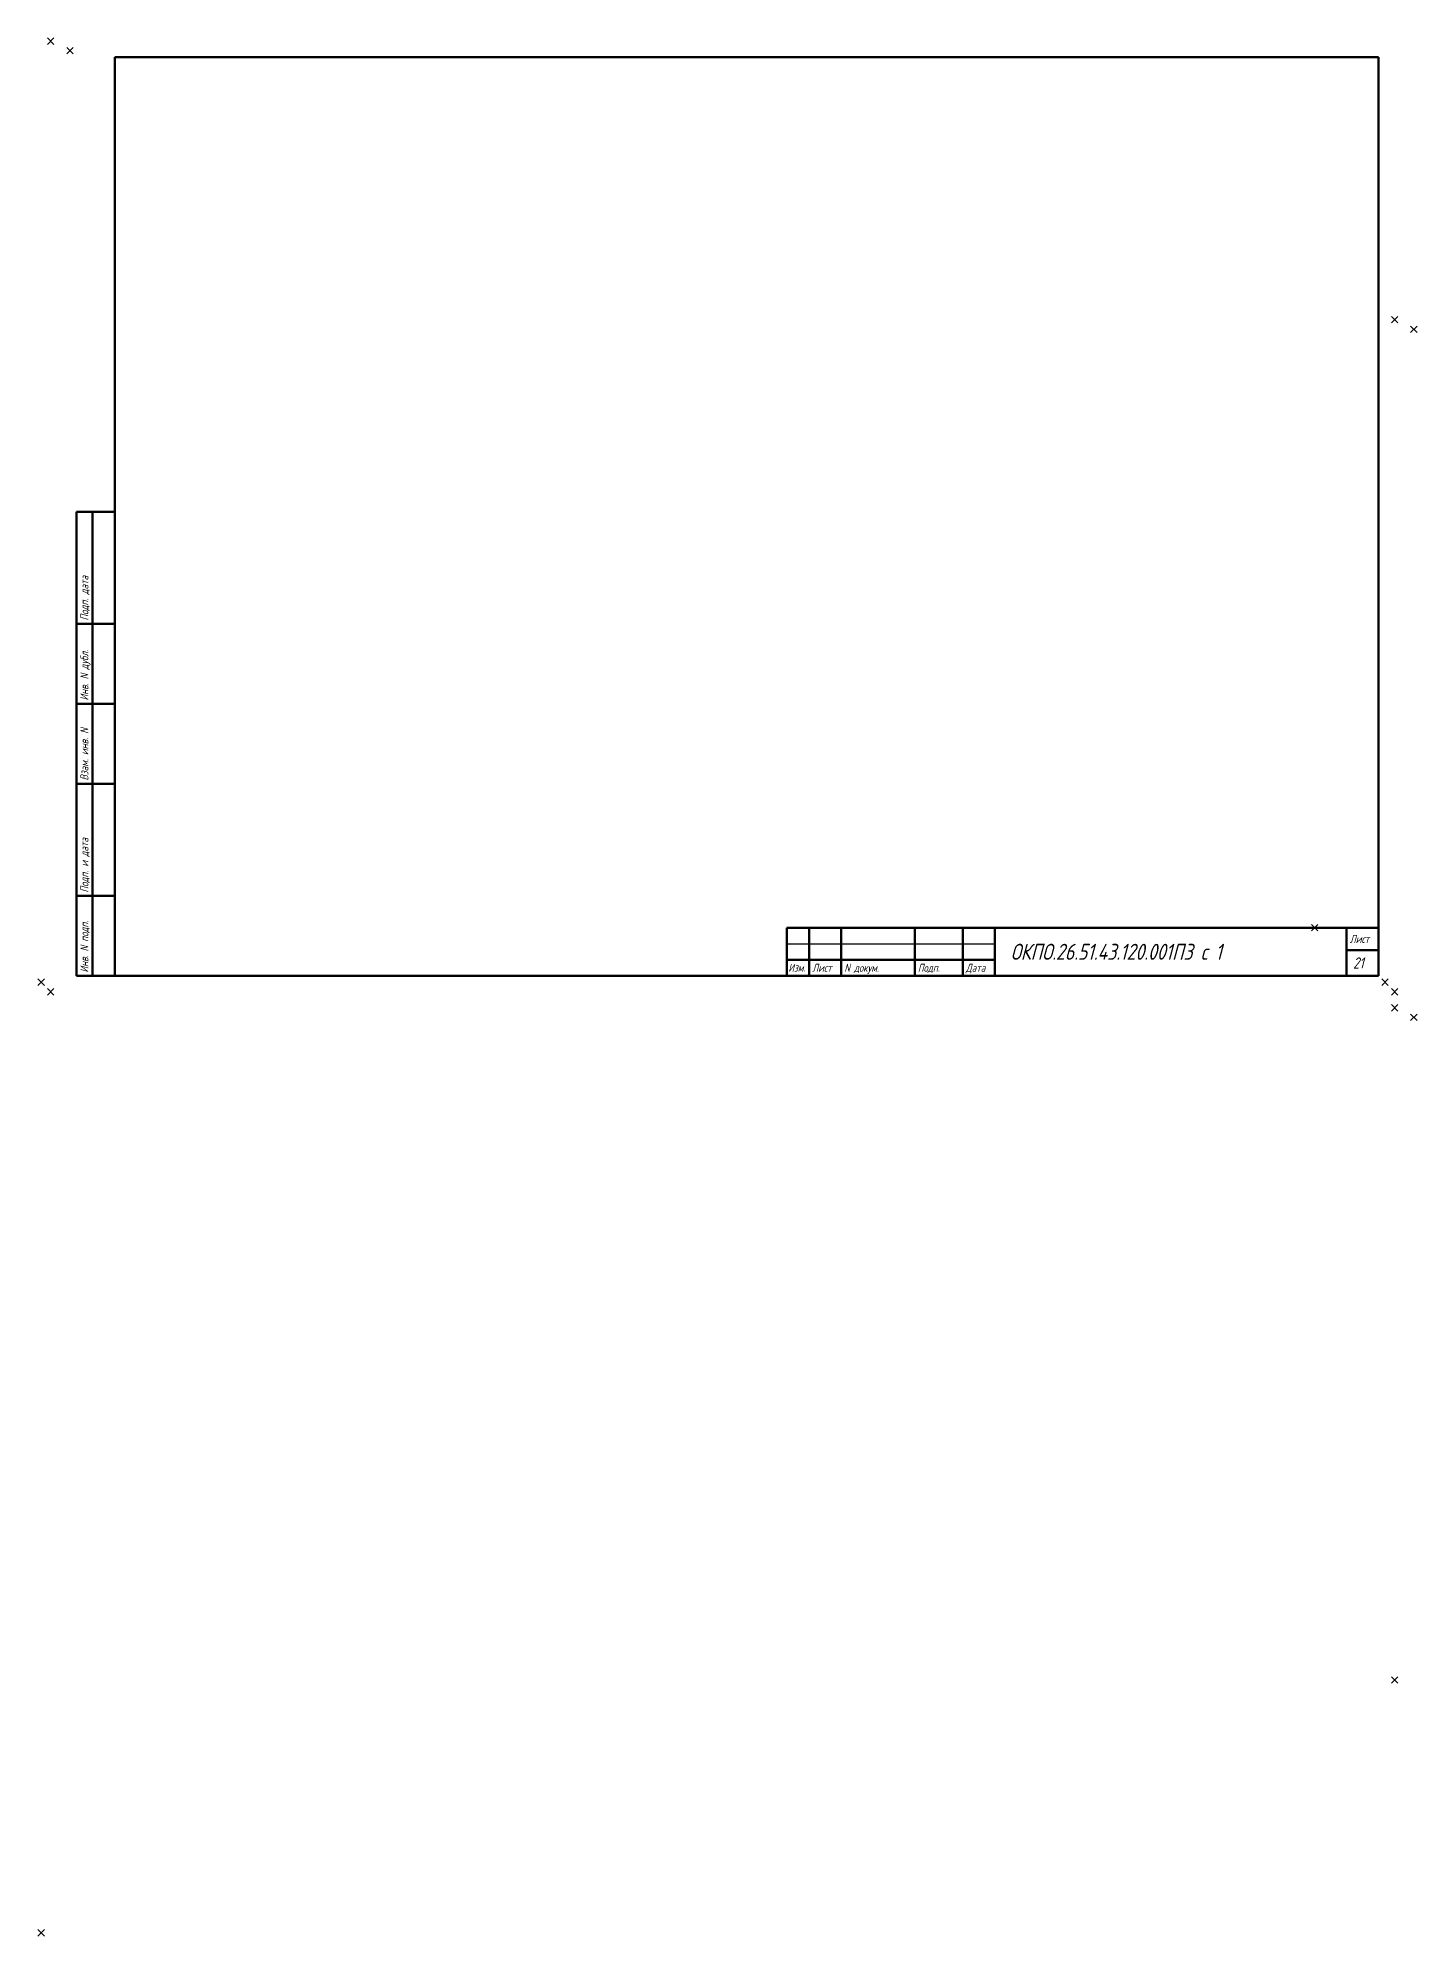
# Model space of a CAD drawing. Header units: inches. Extents: x -205 to 1978, y -595 to 1.
# Drawn here: x 416 to 847, y -592 to 1 of the extents above; entities that cross this region are included whole.
import ezdxf

# ---------------------------------------------------------------- set-up
doc = ezdxf.new("R2010")
doc.units = ezdxf.units.IN
doc.header["$MEASUREMENT"] = 0
doc.header["$PDMODE"] = 3
doc.header["$PDSIZE"] = -2
for name, color, linetype, lineweight in [('Layer1', 1, 'Continuous', 53), ('Layer3', 3, 'Continuous', 30), ('Layer4', 4, 'Continuous', 25), ('Layer5', 6, 'Continuous', 35), ('Layer6', 7, 'Continuous', 53)]:
    doc.layers.add(name, color=color, linetype=linetype, lineweight=lineweight)
doc.layers.add('Layer2', color=2, linetype='Continuous', plot=False)
doc.styles.add('2.5', font='gost.shx', dxfattribs={"oblique": 15, "height": 2.5})
doc.styles.add('3.5', font='gost.shx', dxfattribs={"oblique": 15, "height": 3.5})
doc.styles.add('5', font='gost.shx', dxfattribs={"oblique": 15, "height": 5})

msp = doc.modelspace()

# ---------------------------------------------------------------- linework, layer by layer
at = {"layer": 'Layer1'}
for p, q in [((440, -5), (835, -5)), ((440, -292), (440, -5)), ((835, -5), (835, -292)), ((440, -147), (428, -147)), ((428, -147), (428, -292)), ((433, -292), (433, -147)), ((428, -182), (440, -182)), ((428, -207), (440, -207)), ((428, -232), (440, -232)), ((428, -267), (440, -267)), ((650, -277), (835, -277)), ((650, -277), (650, -292)), ((657, -277), (657, -292)), ((667, -277), (667, -292)), ((690, -277), (690, -292)), ((705, -277), (705, -292)), ((715, -277), (715, -292)), ((825, -277), (825, -292)), ((835, -284), (825, -284)), ((650, -287), (715, -287)), ((835, -292), (428, -292))]:
    msp.add_line(p, q, dxfattribs=at)
at = {"layer": 'Layer2'}
for p in [(420, 0), (426, -3), (840, -87), (846, -90), (815, -277), (417, -294), (420, -297), (837, -294), (840, -297), (840, -302), (846, -305), (840, -512), (417, -591)]:
    msp.add_point(p, dxfattribs=at)
at = {"layer": 'Layer3'}
msp.add_line((650, -282), (715, -282), dxfattribs=at)

# ---------------------------------------------------------------- texts
at = {"layer": 'Layer4', "style": '2.5', "oblique": 15}
for s, p in [('Подп. дата', (431.75, -181)), ('Инв. N дубл.', (431.75, -206)), ('Взам. инв. N', (431.75, -231)), ('Подп. и дата', (431.75, -266)), ('Инв. N подп.', (431.75, -291))]:
    msp.add_text(s, height=2.5, rotation=90, dxfattribs=at).set_placement(p)
for s, p in [('Лист', (826, -281.75)), ('Изм.', (650.5, -290.75)), ('Лист', (658, -290.75)), ('N докум.', (668, -290.75)), ('Подп.', (691, -290.75)), ('Дата', (706, -290.75))]:
    msp.add_text(s, height=2.5, dxfattribs=at).set_placement(p)
at = {"layer": 'Layer5', "style": '3.5', "oblique": 15}
msp.add_text('21', height=3.5, dxfattribs=at).set_placement((827, -289.75))
at = {"layer": 'Layer6', "style": '5', "oblique": 15}
msp.add_text('ОКПО.26.51.43.120.001ПЗ с 1 ', height=5, dxfattribs=at).set_placement((720, -287))

doc.saveas('drawing.dxf')
